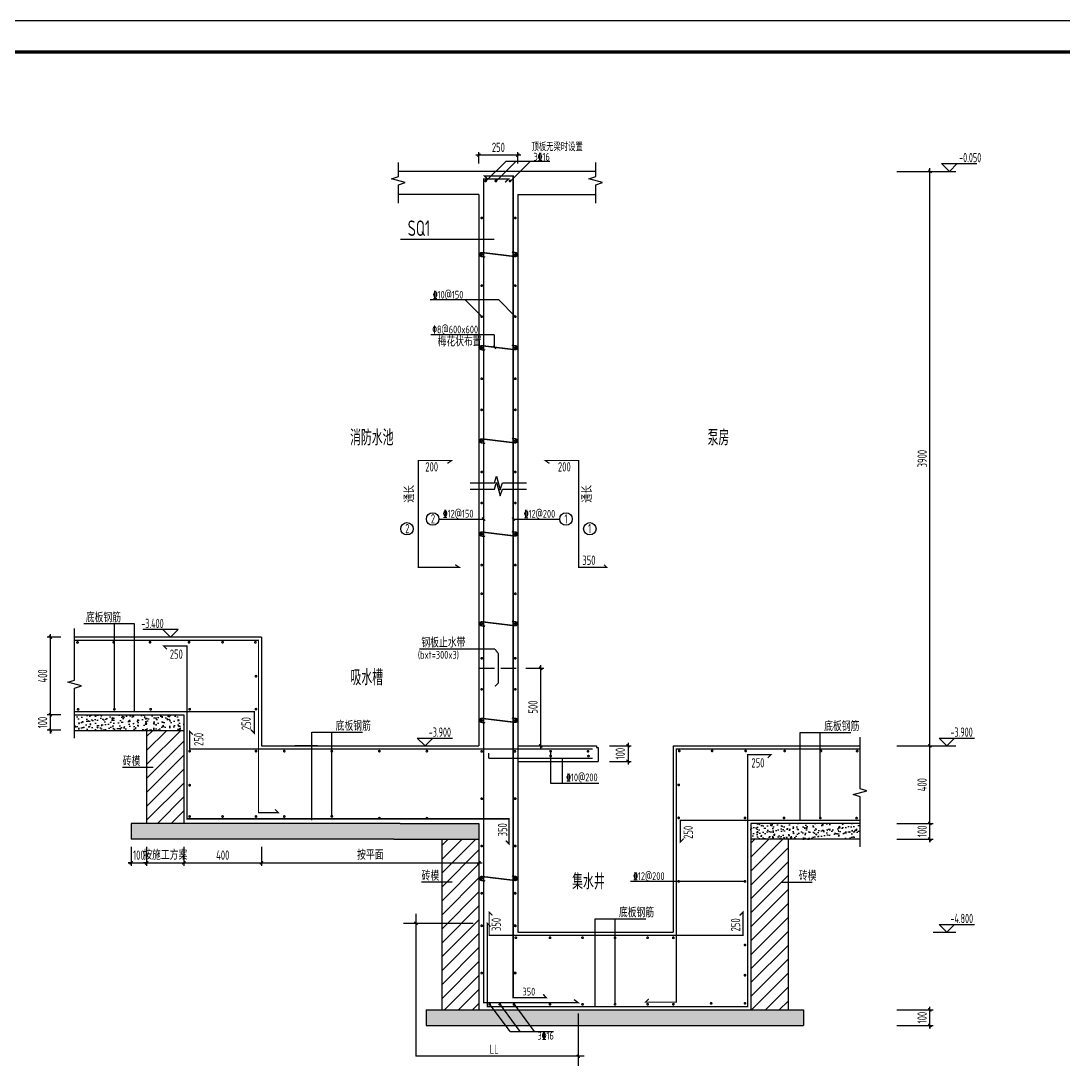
# Model space of a CAD drawing. Extents: x -695511 to 885008, y -751583 to -95266.
# Drawn here: x -522403 to -488816, y -374500 to -340844 of the extents above; entities that cross this region are included whole.
import ezdxf
from ezdxf.enums import TextEntityAlignment as Align

# ---------------------------------------------------------------- set-up
doc = ezdxf.new("R2010")
doc.units = 0
doc.header["$LTSCALE"] = 1000
doc.header["$MEASUREMENT"] = 0
doc.linetypes.add('DASH', pattern=[0.35, 0.25, -0.1])
doc.layers.add('_TSZ_PLOT_MARK', color=1, linetype='Continuous', plot=False)
for name, color, linetype in [('B-大样', 4, 'Continuous'), ('BEAM_CONT', 4, 'Continuous'), ('PUB_TITLE', 4, 'Continuous'), ('REIN', 6, 'Continuous'), ('TEXT', 7, 'Continuous'), ('THIN', 7, 'Continuous')]:
    doc.layers.add(name, color=color, linetype=linetype)
doc.layers.add('DIM', color=3, linetype='Continuous', lineweight=25)
doc.styles.add('TSSD_Dimension', font='tssdeng.shx', dxfattribs={"width": 0.7, "bigfont": 'hztxt.shx'})
doc.styles.add('TSSD_DIMENSION_T3', font='Tssdeng.shx', dxfattribs={"width": 0.7, "bigfont": 'hztxt.shx'})
doc.styles.add('TSSD_Norm', font='Tssdeng.shx', dxfattribs={"bigfont": 'hztxt.shx'})
doc.styles.add('TSSD_Rein', font='Tssdeng.shx', dxfattribs={"width": 0.7, "bigfont": 'hztxt.shx'})
doc.dimstyles.new('TSSD_20_50', dxfattribs={"dimtxt": 150, "dimasz": 50, "dimexe": 50, "dimexo": 125, "dimgap": 50, "dimtad": 1, "dimdec": 0, "dimlfac": 0.4, "dimzin": 0, "dimdsep": 46, "dimtxsty": 'TSSD_Dimension', "dimblk": 'ARCHTICK', "dimblk1": 'ARCHTICK', "dimblk2": 'ARCHTICK', "dimcen": 0, "dimdle": 50, "dimclrt": 7, "dimadec": 0, "dimazin": 0, "dimtfac": 1, "dimtdec": 0, "dimtix": 1, "dimtmove": 2, "dimatfit": 3, "dimfxl": 1, "dimtolj": 1, "dimtzin": 0, "dimarcsym": 0})
doc.dimstyles.new('TSSD_20_50$TCH&&50', dxfattribs={"dimtxt": 150, "dimasz": 50, "dimexe": 50, "dimexo": 125, "dimgap": 50, "dimtad": 1, "dimdec": 0, "dimlfac": 0.4, "dimzin": 0, "dimdsep": 46, "dimtxsty": 'TSSD_DIMENSION_T3', "dimblk": 'ARCHTICK', "dimblk1": 'ARCHTICK', "dimblk2": 'ARCHTICK', "dimcen": 0, "dimdle": 50, "dimclrt": 7, "dimadec": 0, "dimazin": 0, "dimtfac": 1, "dimtdec": 0, "dimtix": 1, "dimtmove": 2, "dimatfit": 3, "dimfxl": 1, "dimtolj": 1, "dimtzin": 0, "dimarcsym": 0})
pattern_1 = [(50, (-631949.93, 153507.22), (182.184669, -15.939086), [19.05, -209.55]), (355, (-631949.93, 153507.22), (-35.242826, 191.056643), [15.24, -167.64]), (100.451, (-631934.75, 153505.89), (146.942502, 175.116688), [16.19, -178.09]), (46.1842, (-631949.93, 153558.02), (271.07904, -42.04233), [28.575, -314.325]), (96.6356, (-631927.34, 153554.5), (237.404234, 247.425556), [24.285, -267.135]), (351.184, (-631949.93, 153558.02), (237.404606, 247.42512), [22.86, -251.46]), (21, (-631924.53, 153545.32), (151.61488, -102.265519), [19.05, -209.55]), (326, (-631924.53, 153545.32), (61.802028, 184.187966), [15.24, -167.64]), (71.4514, (-631911.9, 153536.8), (213.41649, 81.922858), [16.19, -178.09]), (37.5, (-631949.93, 153507.216), (3.0886033, 84.555039), [0, -165.608, 0, -170.18, 0, -168.275]), (7.5, (-631949.93, 153507.22), (66.8196625, 100.180575), [0, -97.028, 0, -161.798, 0, -64.135]), (327.5, (-632006.57, 153507.216), (135.590595, -5.728744), [0, -63.5, 0, -198.12, 0, -262.89]), (317.5, (-632031.97, 153507.22), (148.129181, 25.426491), [0, -82.55, 0, -131.572, 0, -186.69])]
pattern_2 = [(45, (-631949.93, 154507.22), (-112.253202, 112.253202), [])]

# ---------------------------------------------------------------- blocks, each defined once
blk = doc.blocks.new('_ArchTick')
at = {"color": 0, "linetype": 'ByBlock', "const_width": 0.4}
blk.add_lwpolyline([(-0.5, -0.5), (0.5, 0.5)], dxfattribs=at)
blk = doc.blocks.new('*D472')
at = {"layer": 'Defpoints', "color": 0, "transparency": 16777216}
for p in [(506412, -122121), (506412, -122382), (507037, -122382)]:
    blk.add_point(p, dxfattribs=at)
at = {"layer": 'DIM', "color": 0, "lineweight": -2, "transparency": 16777216}
for p, q in [((507087, -122121), (506362, -122121)), ((506412, -122257), (506412, -122071)), ((507037, -122257), (507037, -122071))]:
    blk.add_line(p, q, dxfattribs=at)
at = {"layer": 'DIM', "color": 0, "linetype": 'ByBlock', "lineweight": -2, "transparency": 16777216, "xscale": 50, "yscale": 50, "zscale": 50, "rotation": 180}
blk.add_blockref('_ArchTick', (506412, -122121), dxfattribs=at)
at = {"layer": 'DIM', "color": 0, "linetype": 'ByBlock', "lineweight": -2, "transparency": 16777216, "xscale": 50, "yscale": 50, "zscale": 50}
blk.add_blockref('_ArchTick', (507037, -122121), dxfattribs=at)
at = {"layer": 'DIM', "color": 7, "transparency": 16777216, "insert": (506725, -121996), "char_height": 150, "attachment_point": 5, "style": 'TSSD_Dimension'}
blk.add_mtext('\\A1;250', dxfattribs=at)
blk = doc.blocks.new('*D480')
at = {"layer": 'Defpoints', "color": 0, "transparency": 16777216}
for p in [(513014, -135882), (513671, -135882), (513014, -136132)]:
    blk.add_point(p, dxfattribs=at)
at = {"layer": 'DIM', "color": 0, "lineweight": -2, "transparency": 16777216}
for p, q in [((513139, -135882), (513721, -135882)), ((513671, -136182), (513671, -135832)), ((513671, -135882), (513671, -135832)), ((513139, -136132), (513721, -136132)), ((513671, -136132), (513671, -136182))]:
    blk.add_line(p, q, dxfattribs=at)
at = {"layer": 'DIM', "color": 0, "linetype": 'ByBlock', "lineweight": -2, "transparency": 16777216, "xscale": 50, "yscale": 50, "zscale": 50}
for p, rotation in [((513671, -135882), 270), ((513671, -136132), 90)]:
    blk.add_blockref('_ArchTick', p, dxfattribs=dict(at, rotation=rotation))
at = {"layer": 'DIM', "color": 7, "transparency": 16777216, "insert": (513546, -136007), "char_height": 150, "attachment_point": 5, "rotation": 90, "style": 'TSSD_Dimension'}
blk.add_mtext('\\A1;100', dxfattribs=at)
blk = doc.blocks.new('*D481')
at = {"layer": 'Defpoints', "color": 0, "transparency": 16777216}
for p in [(513014, -132882), (513671, -132882), (513014, -133132)]:
    blk.add_point(p, dxfattribs=at)
at = {"layer": 'DIM', "color": 0, "lineweight": -2, "transparency": 16777216}
for p, q in [((513139, -132882), (513721, -132882)), ((513671, -133182), (513671, -132832)), ((513671, -132882), (513671, -132832)), ((513139, -133132), (513721, -133132)), ((513671, -133132), (513671, -133182))]:
    blk.add_line(p, q, dxfattribs=at)
at = {"layer": 'DIM', "color": 0, "linetype": 'ByBlock', "lineweight": -2, "transparency": 16777216, "xscale": 50, "yscale": 50, "zscale": 50}
for p, rotation in [((513671, -132882), 270), ((513671, -133132), 90)]:
    blk.add_blockref('_ArchTick', p, dxfattribs=dict(at, rotation=rotation))
at = {"layer": 'DIM', "color": 7, "transparency": 16777216, "insert": (513546, -133007), "char_height": 150, "attachment_point": 5, "rotation": 90, "style": 'TSSD_Dimension'}
blk.add_mtext('\\A1;100', dxfattribs=at)
blk = doc.blocks.new('*D482')
at = {"layer": 'Defpoints', "color": 0, "transparency": 16777216}
for p in [(513014, -131632), (513671, -131632), (513014, -132882)]:
    blk.add_point(p, dxfattribs=at)
at = {"layer": 'DIM', "color": 0, "lineweight": -2, "transparency": 16777216}
for p, q in [((513671, -132932), (513671, -131582)), ((513139, -131632), (513721, -131632)), ((513139, -132882), (513721, -132882))]:
    blk.add_line(p, q, dxfattribs=at)
at = {"layer": 'DIM', "color": 0, "linetype": 'ByBlock', "lineweight": -2, "transparency": 16777216, "xscale": 50, "yscale": 50, "zscale": 50}
for p, rotation in [((513671, -131632), 90), ((513671, -132882), 270)]:
    blk.add_blockref('_ArchTick', p, dxfattribs=dict(at, rotation=rotation))
at = {"layer": 'DIM', "color": 7, "transparency": 16777216, "insert": (513546, -132257), "char_height": 150, "attachment_point": 5, "rotation": 90, "style": 'TSSD_Dimension'}
blk.add_mtext('\\A1;400', dxfattribs=at)
blk = doc.blocks.new('*D483')
at = {"layer": 'Defpoints', "color": 0, "transparency": 16777216}
for p in [(513014, -122382), (513671, -122382), (513014, -131632)]:
    blk.add_point(p, dxfattribs=at)
at = {"layer": 'DIM', "color": 0, "lineweight": -2, "transparency": 16777216}
for p, q in [((513671, -131682), (513671, -122332)), ((513139, -122382), (513721, -122382)), ((513139, -131632), (513721, -131632))]:
    blk.add_line(p, q, dxfattribs=at)
at = {"layer": 'DIM', "color": 0, "linetype": 'ByBlock', "lineweight": -2, "transparency": 16777216, "xscale": 50, "yscale": 50, "zscale": 50}
for p, rotation in [((513671, -122382), 90), ((513671, -131632), 270)]:
    blk.add_blockref('_ArchTick', p, dxfattribs=dict(at, rotation=rotation))
at = {"layer": 'DIM', "color": 7, "transparency": 16777216, "insert": (513546, -127007), "char_height": 150, "attachment_point": 5, "rotation": 90, "style": 'TSSD_Dimension'}
blk.add_mtext('\\A1;3900', dxfattribs=at)
blk = doc.blocks.new('*D484')
at = {"layer": 'Defpoints', "color": 0, "transparency": 16777216}
for p in [(499512, -131132), (499808, -131132), (499808, -131382)]:
    blk.add_point(p, dxfattribs=at)
at = {"layer": 'DIM', "color": 0, "lineweight": -2, "transparency": 16777216}
for p, q in [((499512, -131432), (499512, -131082)), ((499512, -131132), (499512, -131082)), ((499683, -131132), (499462, -131132)), ((499683, -131382), (499462, -131382)), ((499512, -131382), (499512, -131432))]:
    blk.add_line(p, q, dxfattribs=at)
at = {"layer": 'DIM', "color": 0, "linetype": 'ByBlock', "lineweight": -2, "transparency": 16777216, "xscale": 50, "yscale": 50, "zscale": 50}
for p, rotation in [((499512, -131132), 270), ((499512, -131382), 90)]:
    blk.add_blockref('_ArchTick', p, dxfattribs=dict(at, rotation=rotation))
at = {"layer": 'DIM', "color": 7, "transparency": 16777216, "insert": (499387, -131257), "char_height": 150, "attachment_point": 5, "rotation": 90, "style": 'TSSD_DIMENSION_T3'}
blk.add_mtext('\\A1;100', dxfattribs=at)
blk = doc.blocks.new('*D485')
at = {"layer": 'Defpoints', "color": 0, "transparency": 16777216}
for p in [(499512, -129882), (499808, -129882), (499808, -131132)]:
    blk.add_point(p, dxfattribs=at)
at = {"layer": 'DIM', "color": 0, "lineweight": -2, "transparency": 16777216}
for p, q in [((499683, -129882), (499462, -129882)), ((499512, -131182), (499512, -129832)), ((499683, -131132), (499462, -131132))]:
    blk.add_line(p, q, dxfattribs=at)
at = {"layer": 'DIM', "color": 0, "linetype": 'ByBlock', "lineweight": -2, "transparency": 16777216, "xscale": 50, "yscale": 50, "zscale": 50}
for p, rotation in [((499512, -129882), 90), ((499512, -131132), 270)]:
    blk.add_blockref('_ArchTick', p, dxfattribs=dict(at, rotation=rotation))
at = {"layer": 'DIM', "color": 7, "transparency": 16777216, "insert": (499387, -130507), "char_height": 150, "attachment_point": 5, "rotation": 90, "style": 'TSSD_DIMENSION_T3'}
blk.add_mtext('\\A1;400', dxfattribs=at)
blk = doc.blocks.new('*D486')
at = {"layer": 'Defpoints', "color": 0, "transparency": 16777216}
for p in [(507043, -130382), (507406, -130382), (507043, -131632)]:
    blk.add_point(p, dxfattribs=at)
at = {"layer": 'DIM', "color": 0, "lineweight": -2, "transparency": 16777216}
for p, q in [((507168, -130382), (507456, -130382)), ((507406, -131682), (507406, -130332)), ((507168, -131632), (507456, -131632))]:
    blk.add_line(p, q, dxfattribs=at)
at = {"layer": 'DIM', "color": 0, "linetype": 'ByBlock', "lineweight": -2, "transparency": 16777216, "xscale": 50, "yscale": 50, "zscale": 50}
for p, rotation in [((507406, -130382), 90), ((507406, -131632), 270)]:
    blk.add_blockref('_ArchTick', p, dxfattribs=dict(at, rotation=rotation))
at = {"layer": 'DIM', "color": 7, "transparency": 16777216, "insert": (507281, -131007), "char_height": 150, "attachment_point": 5, "rotation": 90, "style": 'TSSD_Dimension'}
blk.add_mtext('\\A1;500', dxfattribs=at)
blk = doc.blocks.new('*D487')
at = {"layer": 'Defpoints', "color": 0, "transparency": 16777216}
for p in [(500812, -133132), (501062, -133132), (501062, -133516)]:
    blk.add_point(p, dxfattribs=at)
at = {"layer": 'DIM', "color": 0, "lineweight": -2, "transparency": 16777216}
for p, q in [((500812, -133257), (500812, -133566)), ((501062, -133257), (501062, -133566)), ((500762, -133516), (501112, -133516)), ((500812, -133516), (500762, -133516)), ((501062, -133516), (501112, -133516))]:
    blk.add_line(p, q, dxfattribs=at)
at = {"layer": 'DIM', "color": 0, "linetype": 'ByBlock', "lineweight": -2, "transparency": 16777216, "xscale": 50, "yscale": 50, "zscale": 50}
blk.add_blockref('_ArchTick', (500812, -133516), dxfattribs=at)
at = {"layer": 'DIM', "color": 0, "linetype": 'ByBlock', "lineweight": -2, "transparency": 16777216, "xscale": 50, "yscale": 50, "zscale": 50, "rotation": 180}
blk.add_blockref('_ArchTick', (501062, -133516), dxfattribs=at)
at = {"layer": 'DIM', "color": 7, "transparency": 16777216, "insert": (500937, -133391), "char_height": 150, "attachment_point": 5, "style": 'TSSD_Dimension'}
blk.add_mtext('\\A1;100', dxfattribs=at)
blk = doc.blocks.new('*D488')
at = {"layer": 'Defpoints', "color": 0, "transparency": 16777216}
for p in [(501062, -133132), (501662, -133132), (501662, -133516)]:
    blk.add_point(p, dxfattribs=at)
at = {"layer": 'DIM', "color": 0, "lineweight": -2, "transparency": 16777216}
for p, q in [((501062, -133257), (501062, -133566)), ((501662, -133257), (501662, -133566)), ((501012, -133516), (501712, -133516)), ((501062, -133516), (501012, -133516)), ((501662, -133516), (501712, -133516))]:
    blk.add_line(p, q, dxfattribs=at)
at = {"layer": 'DIM', "color": 0, "linetype": 'ByBlock', "lineweight": -2, "transparency": 16777216, "xscale": 50, "yscale": 50, "zscale": 50}
blk.add_blockref('_ArchTick', (501062, -133516), dxfattribs=at)
at = {"layer": 'DIM', "color": 0, "linetype": 'ByBlock', "lineweight": -2, "transparency": 16777216, "xscale": 50, "yscale": 50, "zscale": 50, "rotation": 180}
blk.add_blockref('_ArchTick', (501662, -133516), dxfattribs=at)
at = {"layer": 'DIM', "color": 7, "transparency": 16777216, "insert": (501362, -133391), "char_height": 150, "attachment_point": 5, "style": 'TSSD_Dimension'}
blk.add_mtext('\\A1;按施工方案', dxfattribs=at)
blk = doc.blocks.new('*D489')
at = {"layer": 'Defpoints', "color": 0, "transparency": 16777216}
for p in [(501662, -133132), (502912, -133132), (502912, -133516)]:
    blk.add_point(p, dxfattribs=at)
at = {"layer": 'DIM', "color": 0, "lineweight": -2, "transparency": 16777216}
for p, q in [((501662, -133257), (501662, -133566)), ((502912, -133257), (502912, -133566)), ((501612, -133516), (502962, -133516))]:
    blk.add_line(p, q, dxfattribs=at)
at = {"layer": 'DIM', "color": 0, "linetype": 'ByBlock', "lineweight": -2, "transparency": 16777216, "xscale": 50, "yscale": 50, "zscale": 50, "rotation": 180}
blk.add_blockref('_ArchTick', (501662, -133516), dxfattribs=at)
at = {"layer": 'DIM', "color": 0, "linetype": 'ByBlock', "lineweight": -2, "transparency": 16777216, "xscale": 50, "yscale": 50, "zscale": 50}
blk.add_blockref('_ArchTick', (502912, -133516), dxfattribs=at)
at = {"layer": 'DIM', "color": 7, "transparency": 16777216, "insert": (502287, -133391), "char_height": 150, "attachment_point": 5, "style": 'TSSD_Dimension'}
blk.add_mtext('\\A1;400', dxfattribs=at)
blk = doc.blocks.new('*D490')
at = {"layer": 'Defpoints', "color": 0, "transparency": 16777216}
for p in [(502912, -133132), (506412, -133132), (506412, -133516)]:
    blk.add_point(p, dxfattribs=at)
at = {"layer": 'DIM', "color": 0, "lineweight": -2, "transparency": 16777216}
for p, q in [((502912, -133257), (502912, -133566)), ((506412, -133257), (506412, -133566)), ((502862, -133516), (506462, -133516))]:
    blk.add_line(p, q, dxfattribs=at)
at = {"layer": 'DIM', "color": 0, "linetype": 'ByBlock', "lineweight": -2, "transparency": 16777216, "xscale": 50, "yscale": 50, "zscale": 50, "rotation": 180}
blk.add_blockref('_ArchTick', (502912, -133516), dxfattribs=at)
at = {"layer": 'DIM', "color": 0, "linetype": 'ByBlock', "lineweight": -2, "transparency": 16777216, "xscale": 50, "yscale": 50, "zscale": 50}
blk.add_blockref('_ArchTick', (506412, -133516), dxfattribs=at)
at = {"layer": 'DIM', "color": 7, "transparency": 16777216, "insert": (504662, -133391), "char_height": 150, "attachment_point": 5, "style": 'TSSD_Dimension'}
blk.add_mtext('\\A1;按平面', dxfattribs=at)
blk = doc.blocks.new('*D491')
at = {"layer": 'Defpoints', "color": 0, "transparency": 16777216}
for p in [(508390, -131632), (508390, -131882), (508811, -131882)]:
    blk.add_point(p, dxfattribs=at)
at = {"layer": 'DIM', "color": 0, "lineweight": -2, "transparency": 16777216}
for p, q in [((508811, -131582), (508811, -131932)), ((508514, -131632), (508861, -131632)), ((508514, -131882), (508861, -131882))]:
    blk.add_line(p, q, dxfattribs=at)
at = {"layer": 'DIM', "color": 0, "linetype": 'ByBlock', "lineweight": -2, "transparency": 16777216, "xscale": 50, "yscale": 50, "zscale": 50}
for p, rotation in [((508811, -131632), 90), ((508811, -131882), 270)]:
    blk.add_blockref('_ArchTick', p, dxfattribs=dict(at, rotation=rotation))
at = {"layer": 'DIM', "color": 7, "transparency": 16777216, "insert": (508686, -131757), "char_height": 150, "attachment_point": 5, "rotation": 90, "style": 'TSSD_Dimension'}
blk.add_mtext('\\A1;100', dxfattribs=at)
blk = doc.blocks.new('GHGH')
at = {"layer": 'B-大样', "linetype": 'Continuous'}
h = blk.add_hatch(dxfattribs=at)
h.set_pattern_fill('AR-CONC', color=5, scale=100, style=0)
h.set_pattern_definition([(50, (-627149.61, 155257.22), (182.184669, -15.939086), [19.05, -209.55]), (355, (-627149.61, 155257.22), (-35.242826, 191.056643), [15.24, -167.64]), (100.451, (-627134.43, 155255.89), (146.942502, 175.116688), [16.19, -178.09]), (46.1842, (-627149.61, 155308.02), (271.07904, -42.04233), [28.575, -314.325]), (96.6356, (-627127.02, 155304.5), (237.404234, 247.425556), [24.285, -267.135]), (351.184, (-627149.61, 155308.02), (237.404606, 247.42512), [22.86, -251.46]), (21, (-627124.21, 155295.32), (151.61488, -102.265519), [19.05, -209.55]), (326, (-627124.21, 155295.32), (61.802028, 184.187966), [15.24, -167.64]), (71.4514, (-627111.58, 155286.8), (213.41649, 81.922858), [16.19, -178.09]), (37.5, (-627149.614, 155257.216), (3.0886033, 84.555039), [0, -165.608, 0, -170.18, 0, -168.275]), (7.5, (-627149.61, 155257.22), (66.8196625, 100.180575), [0, -97.028, 0, -161.798, 0, -64.135]), (327.5, (-627206.256, 155257.216), (135.590595, -5.728744), [0, -63.5, 0, -198.12, 0, -262.89]), (317.5, (-627231.66, 155257.22), (148.129181, 25.426491), [0, -82.55, 0, -131.572, 0, -186.69])])
h.paths.add_polyline_path([(501662.2, -131132.1), (499901.8, -131132.1), (499901.8, -131382.1), (501662.2, -131382.1)])
h = blk.add_hatch(dxfattribs=at)
h.set_pattern_fill('ANSI31', color=5, scale=100, style=0)
h.set_pattern_definition([(45, (-627149.61, 155257.22), (-112.253202, 112.253202), [])])
h.paths.add_polyline_path([(501662.2, -132882.1), (501062.2, -132882.1), (501062.2, -131382.1), (501662.2, -131382.1)])
h = blk.add_hatch(dxfattribs=at)
h.set_pattern_fill('AR-CONC', color=5, scale=100, style=0)
h.set_pattern_definition(pattern_1)
h.paths.add_polyline_path([(504290.8, -133132.1), (500812.2, -133132.1), (500812.2, -132882.1), (504394.4, -132882.1), (505144.4, -132882.1), (506412.2, -132882.1), (506412.2, -133132.1), (505040.8, -133132.1)])
h = blk.add_hatch(dxfattribs=at)
h.set_pattern_fill('AR-CONC', color=5, scale=100, style=0)
h.set_pattern_definition(pattern_1)
h.paths.add_polyline_path([(510787.2, -132882.1), (512547.5, -132882.1), (512547.5, -133132.1), (510787.2, -133132.1)])
h = blk.add_hatch(dxfattribs=at)
h.set_pattern_fill('ANSI31', color=5, scale=100, style=0)
h.set_pattern_definition(pattern_2)
h.paths.add_polyline_path([(505812.2, -133132.1), (506412.2, -133132.1), (506412.2, -135882.1), (505812.2, -135882.1)])
h = blk.add_hatch(dxfattribs=at)
h.set_pattern_fill('ANSI31', color=5, scale=100, style=0)
h.set_pattern_definition(pattern_2)
h.paths.add_polyline_path([(510787.2, -135882.1), (511387.2, -135882.1), (511387.2, -133132.1), (510787.2, -133132.1)])
h = blk.add_hatch(dxfattribs=at)
h.set_pattern_fill('AR-CONC', color=5, scale=100, style=0)
h.set_pattern_definition([(50, (-631949.93, 154507.22), (182.184669, -15.939086), [19.05, -209.55]), (355, (-631949.93, 154507.22), (-35.242826, 191.056643), [15.24, -167.64]), (100.451, (-631934.75, 154505.89), (146.942502, 175.116688), [16.19, -178.09]), (46.1842, (-631949.93, 154558.02), (271.07904, -42.04233), [28.575, -314.325]), (96.6356, (-631927.34, 154554.5), (237.404234, 247.425556), [24.285, -267.135]), (351.184, (-631949.93, 154558.02), (237.404606, 247.42512), [22.86, -251.46]), (21, (-631924.53, 154545.32), (151.61488, -102.265519), [19.05, -209.55]), (326, (-631924.53, 154545.32), (61.802028, 184.187966), [15.24, -167.64]), (71.4514, (-631911.9, 154536.8), (213.41649, 81.922858), [16.19, -178.09]), (37.5, (-631949.93, 154507.216), (3.0886033, 84.555039), [0, -165.608, 0, -170.18, 0, -168.275]), (7.5, (-631949.93, 154507.22), (66.8196625, 100.180575), [0, -97.028, 0, -161.798, 0, -64.135]), (327.5, (-632006.57, 154507.216), (135.590595, -5.728744), [0, -63.5, 0, -198.12, 0, -262.89]), (317.5, (-632031.97, 154507.22), (148.129181, 25.426491), [0, -82.55, 0, -131.572, 0, -186.69])])
h.paths.add_polyline_path([(511637.2, -135882.1), (511637.2, -136132.1), (505562.2, -136132.1), (505562.2, -135882.1)])
blk.add_line((506655.1, -123478.6), (505147.6, -123478.6))
for points in [[(507565.5, -131720), (507565.5, -132233.5), (508339, -132233.5)], [(507751.5, -131833.6), (507751.5, -132233.5)]]:
    blk.add_lwpolyline(points)
at = {"layer": 'B-大样'}
for p, q in [((508292.4, -122382.1), (505114.5, -122382.1)), ((506412.2, -122757.1), (505114.5, -122757.1)), ((507037.2, -122757.1), (507037.2, -134632.1)), ((507037.2, -122757.1), (508292.4, -122757.1)), ((502912.2, -129882.1), (499901.8, -129882.1)), ((502912.2, -129882.1), (502912.2, -131632.1)), ((499901.8, -131132.1), (501662.2, -131132.1)), ((501662.2, -131132.1), (501662.2, -132882.1)), ((499901.8, -131382.1), (501662.2, -131382.1)), ((501062.2, -131382.1), (501062.2, -132882.1)), ((502912.2, -131632.1), (506412.2, -131632.1)), ((507037.2, -131632.1), (508305.2, -131632.1)), ((508305.2, -131632.1), (508305.2, -131657.1)), ((508305.2, -131657.1), (508330.2, -131657.1)), ((509537.2, -131632.1), (509537.2, -134632.1)), ((509537.2, -131632.1), (512547.5, -131632.1)), ((507037.2, -131882.1), (508330.2, -131882.1)), ((504394.4, -132882.1), (500812.2, -132882.1)), ((500812.2, -132882.1), (500812.2, -133132.1)), ((505144.4, -132882.1), (504394.4, -132882.1)), ((505144.4, -132882.1), (506412.2, -132882.1)), ((506412.2, -132882.1), (506412.2, -135882.1)), ((510787.2, -132882.1), (510787.2, -135882.1)), ((512547.5, -132882.1), (510787.2, -132882.1)), ((504290.8, -133132.1), (500812.2, -133132.1)), ((505040.8, -133132.1), (504290.8, -133132.1)), ((505040.8, -133132.1), (506412.2, -133132.1)), ((505812.2, -133132.1), (505812.2, -135882.1)), ((512547.5, -133132.1), (510787.2, -133132.1)), ((511387.2, -133132.1), (511387.2, -135882.1)), ((507037.2, -134632.1), (509537.2, -134632.1)), ((505562.2, -135882.1), (505562.2, -136132.1)), ((505562.2, -135882.1), (511637.2, -135882.1)), ((511637.2, -135882.1), (511637.2, -136132.1)), ((505562.2, -136132.1), (511637.2, -136132.1))]:
    blk.add_line(p, q, dxfattribs=at)
at = {"layer": 'B-大样', "linetype": 'DASH'}
blk.add_line((506412.2, -130382.1), (507037.2, -130382.1), dxfattribs=at)
at = {"layer": 'B-大样'}
for points in [[(506412.2, -122757.1), (506412.2, -131632.1), (506412.2, -131632.1)], [(508330.2, -131657.1), (508330.2, -131882.1)]]:
    blk.add_lwpolyline(points, dxfattribs=at)
at = {"layer": 'DIM'}
for p, q in [((513721.4, -122382.1), (514088.2, -122382.1)), ((503811.9, -131632.1), (503445, -131632.1)), ((505322.9, -131632.1), (505689.8, -131632.1)), ((513721.4, -131632.1), (514088.2, -131632.1)), ((505398, -134333.9), (505398, -136630.5)), ((506320.8, -134490.2), (505194.3, -134490.2)), ((513721.4, -134632.1), (514088.2, -134632.1)), ((508009.5, -135939.4), (508009.5, -136784.5)), ((508107.2, -136630.5), (505398, -136630.5))]:
    blk.add_line(p, q, dxfattribs=at)
for points in [[(514110.1, -122257.1), (513985.1, -122382.1), (513860.1, -122257.1), (514428.8, -122257.1)], [(501321.3, -129757.1), (501446.3, -129882.1), (501571.3, -129757.1), (501002.7, -129757.1)], [(505669.5, -131507.1), (505544.5, -131632.1), (505419.5, -131507.1), (505988.2, -131507.1)], [(514067.9, -131507.1), (513942.9, -131632.1), (513817.9, -131507.1), (514386.6, -131507.1)], [(514067.9, -134507.1), (513942.9, -134632.1), (513817.9, -134507.1), (514386.6, -134507.1)]]:
    blk.add_lwpolyline(points, dxfattribs=at)
at = {"layer": 'REIN'}
for points, const_width in [([(506555.4, -122510.2), (506502.4, -122457.1), (506962.2, -122457.1), (506962.2, -135686.6), (507494.1, -135686.6), (507446.1, -135633.6)], 22.5), ([(506833, -122557.3), (506886, -122504.3), (506487.2, -122504.3), (506487.2, -135768.5), (508009.5, -135768.5), (507941.2, -135715.4)], 22.5), ([(503130.5, -132656), (503183.5, -132709), (502862.2, -132709), (502862.2, -129932.1), (499901.8, -129932.1)], 20), ([(499901.8, -131082.1), (502795.1, -131082.1), (502795.1, -131427.6), (502742.1, -131374.5)], 20), ([(501806.5, -131451), (501753.5, -131398), (501753.5, -131682.1), (508244.5, -131682.1)], 20), ([(506568.5, -131833.6), (506568.5, -131747)], 20), ([(509145.5, -135705.2), (509092.5, -135758.3), (509587.2, -135758.3), (509587.2, -131682.1), (512547.5, -131682.1)], 20), ([(511060.7, -131827.3), (511113.7, -131774.2), (510737.2, -131774.2), (510737.2, -135832.1), (506546.6, -135832.1), (506546.6, -134490.2), (506599.6, -134543.3)], 20), ([(506568.5, -131833.6), (508244.5, -131833.6)], 20), ([(512547.5, -132832.1), (509654.2, -132832.1), (509654.2, -133177.6), (509707.2, -133124.5)], 20), ([(506628.6, -134363.6), (506575.5, -134310.6), (506575.5, -134682.1), (510661.5, -134682.1), (510661.5, -134310.6), (510608.5, -134363.6)], 20)]:
    blk.add_lwpolyline(points, dxfattribs=dict(at, const_width=const_width))
at = {"layer": 'REIN', "const_width": 25}
for points in [[(506519.4, -122527.5, 1), (506519.4, -122547.5, 1)], [(506683.4, -122527.5, 1), (506683.4, -122547.5, 1)], [(506911.8, -122526.1, 1), (506911.8, -122546.1, 1)], [(506455.9, -123122.7, -1), (506455.9, -123142.7, -1)], [(506997, -123122.7, 1), (506997, -123142.7, 1)], [(506455.9, -123711.8, -1), (506455.9, -123731.8, -1)], [(506997, -123711.8, 1), (506997, -123731.8, 1)], [(506455.9, -124211.8, -1), (506455.9, -124231.8, -1)], [(506996.9, -124211.8, 1), (506996.9, -124231.8, 1)], [(506455.9, -124711.8, -1), (506455.9, -124731.8, -1)], [(506996.9, -124711.8, 1), (506996.9, -124731.8, 1)], [(506455.9, -125211.8, -1), (506455.9, -125231.8, -1)], [(506996.9, -125211.8, 1), (506996.9, -125231.8, 1)], [(506455.9, -125711.8, -1), (506455.9, -125731.8, -1)], [(506996.9, -125711.8, 1), (506996.9, -125731.8, 1)], [(506455.9, -126211.8, -1), (506455.9, -126231.8, -1)], [(506996.9, -126211.8, 1), (506996.9, -126231.8, 1)], [(506455.9, -126711.8, -1), (506455.9, -126731.8, -1)], [(506996.9, -126711.8, 1), (506996.9, -126731.8, 1)], [(506455.9, -127211.8, -1), (506455.9, -127231.8, -1)], [(506996.9, -127211.8, 1), (506996.9, -127231.8, 1)], [(506455.9, -127711.8, -1), (506455.9, -127731.8, -1)], [(506996.9, -127711.8, 1), (506996.9, -127731.8, 1)], [(506455.9, -128211.8, -1), (506455.9, -128231.8, -1)], [(506996.9, -128211.8, 1), (506996.9, -128231.8, 1)], [(506455.9, -128711.8, -1), (506455.9, -128731.8, -1)], [(506996.9, -128711.8, 1), (506996.9, -128731.8, 1)], [(506455.9, -129173.5, -1), (506455.9, -129193.5, -1)], [(506996.9, -129173.5, 1), (506996.9, -129193.5, 1)], [(506455.9, -129656.4, -1), (506455.9, -129676.4, -1)], [(506996.9, -129656.4, 1), (506996.9, -129676.4, 1)], [(499948.9, -129957, -1), (499948.9, -129977, -1)], [(500532.7, -129955.6, -1), (500532.7, -129975.6, -1)], [(501116.4, -129954.2, -1), (501116.4, -129974.2, -1)], [(501744.6, -129954.2, -1), (501744.6, -129974.2, -1)], [(502284, -129952.8, -1), (502284, -129972.8, -1)], [(502813.3, -129954.2, -1), (502813.3, -129974.2, -1)], [(506455.9, -130211.8, -1), (506455.9, -130231.8, -1)], [(506996.9, -130211.8, 1), (506996.9, -130231.8, 1)], [(502822.5, -130500.6, -1), (502822.5, -130520.6, -1)], [(506455.9, -130711.8, -1), (506455.9, -130731.8, -1)], [(506996.9, -130711.8, 1), (506996.9, -130731.8, 1)], [(499958.9, -131035, -1), (499958.9, -131055, -1)], [(500542.7, -131033.6, -1), (500542.7, -131053.6, -1)], [(501126.4, -131032.2, -1), (501126.4, -131052.2, -1)], [(501754.6, -131032.2, -1), (501754.6, -131052.2, -1)], [(502822.5, -131031.6, -1), (502822.5, -131051.6, -1)], [(506455.9, -131211.8, -1), (506455.9, -131231.8, -1)], [(506996.9, -131211.8, 1), (506996.9, -131231.8, 1)], [(501754.6, -131707.3, 1), (501754.6, -131727.3, 1)], [(502822.5, -131707.3, 1), (502822.5, -131727.3, 1)], [(503277.4, -131707.3, 1), (503277.4, -131727.3, 1)], [(504042.6, -131707.3, 1), (504042.6, -131727.3, 1)], [(504807.8, -131707.3, 1), (504807.8, -131727.3, 1)], [(505573, -131707.3, 1), (505573, -131727.3, 1)], [(506455.9, -131711.8, -1), (506455.9, -131731.8, -1)], [(506989.5, -131709.8, 1), (506989.5, -131729.8, 1)], [(507565.5, -131709.8, 1), (507565.5, -131729.8, 1)], [(508167.5, -131709.8, 1), (508167.5, -131729.8, 1)], [(509636, -131704.2, 1), (509636, -131724.2, 1)], [(510165.3, -131702.8, 1), (510165.3, -131722.8, 1)], [(510704.7, -131704.2, 1), (510704.7, -131724.2, 1)], [(511332.9, -131704.2, 1), (511332.9, -131724.2, 1)], [(511916.7, -131705.6, 1), (511916.7, -131725.6, 1)], [(512500.4, -131707, 1), (512500.4, -131727, 1)], [(507565.5, -131784.8, 1), (507565.5, -131804.8, 1)], [(508174.9, -131786.8, 1), (508174.9, -131806.8, 1)], [(501754.6, -132255.5, -1), (501754.6, -132275.5, -1)], [(509626.8, -132250.6, 1), (509626.8, -132270.6, 1)], [(506455.9, -132473.2, -1), (506455.9, -132493.2, -1)], [(506989.5, -132471.2, 1), (506989.5, -132491.2, 1)], [(506996.9, -132473.2, 1), (506996.9, -132493.2, 1)], [(501754.6, -132759.6, 1), (501754.6, -132779.6, 1)], [(502284, -132759.6, 1), (502284, -132779.6, 1)], [(502822.5, -132759.6, -1), (502822.5, -132779.6, -1)], [(503277.4, -132759.6, 1), (503277.4, -132779.6, 1)], [(504042.6, -132757, 1), (504042.6, -132777, 1)], [(509626.8, -132781.6, 1), (509626.8, -132801.6, 1)], [(510694.7, -132782.2, 1), (510694.7, -132802.2, 1)], [(511322.9, -132782.2, 1), (511322.9, -132802.2, 1)], [(511906.6, -132783.6, 1), (511906.6, -132803.6, 1)], [(504807.8, -132807, -1), (504807.8, -132787, -1)], [(505573, -132807, -1), (505573, -132787, -1)], [(512490.4, -132785, 1), (512490.4, -132805, 1)], [(506455.9, -133234.6, -1), (506455.9, -133254.6, -1)], [(506989.5, -133232.7, 1), (506989.5, -133252.7, 1)], [(506996.9, -133234.6, 1), (506996.9, -133254.6, 1)], [(506455.9, -133757.5, -1), (506455.9, -133777.5, -1)], [(506989.5, -133755.6, 1), (506989.5, -133775.6, 1)], [(506996.9, -133757.5, 1), (506996.9, -133777.5, 1)], [(509626.8, -133804.5, 1), (509626.8, -133824.5, 1)], [(510694.7, -133805, 1), (510694.7, -133825, 1)], [(506455.9, -133996.1, -1), (506455.9, -134016.1, -1)], [(506989.5, -133994.1, 1), (506989.5, -134014.1, 1)], [(506996.9, -133996.1, 1), (506996.9, -134016.1, 1)], [(506455.9, -134518.9, -1), (506455.9, -134538.9, -1)], [(506989.5, -134517, 1), (506989.5, -134537, 1)], [(506996.9, -134518.9, 1), (506996.9, -134538.9, 1)], [(507005.3, -134711.8, 1), (507005.3, -134731.8, 1)], [(507555.3, -134711.8, 1), (507555.3, -134731.8, 1)], [(508078.9, -134711.8, 1), (508078.9, -134731.8, 1)], [(508602.6, -134711.8, 1), (508602.6, -134731.8, 1)], [(509126.2, -134711.8, 1), (509126.2, -134731.8, 1)], [(509540.9, -134711.8, 1), (509540.9, -134731.8, 1)], [(510694.7, -134827.9, 1), (510694.7, -134847.9, 1)], [(506455.9, -135280.4, -1), (506455.9, -135300.4, -1)], [(506989.5, -135278.4, 1), (506989.5, -135298.4, 1)], [(506996.9, -135280.4, 1), (506996.9, -135300.4, 1)], [(510694.7, -135314.6, 1), (510694.7, -135334.6, 1)], [(506583.4, -135804, -1), (506583.4, -135784, -1)], [(506747.4, -135804, -1), (506747.4, -135784, -1)], [(506975.9, -135805.5, -1), (506975.9, -135785.5, -1)], [(507555.3, -135802.5, -1), (507555.3, -135782.5, -1)], [(508078.9, -135802.5, -1), (508078.9, -135782.5, -1)], [(508602.6, -135802.5, -1), (508602.6, -135782.5, -1)], [(509126.2, -135802.5, -1), (509126.2, -135782.5, -1)], [(509540.9, -135802.5, -1), (509540.9, -135782.5, -1)], [(510150.2, -135767.3, 1), (510150.2, -135787.3, 1)], [(510694.7, -135767.3, 1), (510694.7, -135787.3, 1)]]:
    blk.add_lwpolyline(points, format="xyb", close=True, dxfattribs=at)
at = {"layer": 'REIN', "const_width": 22.5}
for points in [[(506941.3, -123682.3), (507000.9, -123689.5, -0.9999518), (506993, -123754), (506459.8, -123689.5, 1.0000482), (506452, -123754), (506511.5, -123761.2)], [(506941.3, -125182.3), (507000.9, -125189.5, -0.9999518), (506993, -125254), (506459.8, -125189.5, 1.0000482), (506452, -125254), (506511.5, -125261.2)], [(506941.3, -126682.3), (507000.8, -126689.5, -0.9999518), (506993, -126754), (506459.8, -126689.5, 1.0000482), (506452, -126754), (506511.5, -126761.2)], [(506941.3, -128182.3), (507000.8, -128189.5, -0.9999518), (506993, -128254), (506459.8, -128189.5, 1.0000482), (506452, -128254), (506511.5, -128261.2)], [(506941.3, -129627), (507000.8, -129634.2, -0.9999518), (506993, -129698.7), (506459.8, -129634.2, 1.0000482), (506452, -129698.7), (506511.5, -129705.9)], [(506941.3, -131182.3), (507000.8, -131189.5, -0.9999518), (506993, -131254), (506459.8, -131189.5, 1.0000482), (506452, -131254), (506511.5, -131261.2)], [(506941.3, -133728), (507000.8, -133735.2, -0.9999518), (506993, -133799.8), (506459.8, -133735.2, 1.0000482), (506452, -133799.8), (506511.5, -133807)]]:
    blk.add_lwpolyline(points, format="xyb", dxfattribs=at)
at = {"layer": 'REIN', "linetype": 'Continuous', "const_width": 20}
for points in [[(505904.4, -127084.2), (505969.9, -127037.7), (505434.3, -127037.7), (505434.3, -128757.7), (506093.2, -128757.7), (506029.5, -128715.3)], [(507544.9, -127084.2), (507479.4, -127037.7), (508015.1, -127037.7), (508015.1, -128757.7), (508468.8, -128757.7), (508426.4, -128715.3)]]:
    blk.add_lwpolyline(points, dxfattribs=at)
at = {"layer": 'REIN'}
blk.add_lwpolyline([(501388.7, -130077.3, 20, 20, 0), (501335.6, -130024.2, 20, 20, 0), (501712.2, -130024.2, 20, 20, 0), (501712.2, -132807.1, 22.5, 22.5, 0), (506897.1, -132807.1, 22.5, 22.5, 0), (506897.1, -133213.3, 22.5, 22.5, 0), (506844.1, -133160.3, 22.5, 22.5, 0)], format="xyseb", dxfattribs=at)
at = {"layer": 'REIN', "color": 4, "const_width": 20}
blk.add_lwpolyline([(506668.1, -130073.6), (506724.7, -130147.3), (506724.7, -130617), (506668.1, -130673.6)], dxfattribs=at)
at = {"layer": 'THIN'}
for p, q in [((506848.5, -122218), (506519.4, -122547.5)), ((507011, -122219.5), (506683.4, -122547.5)), ((506848.5, -122218), (507550.2, -122218)), ((507239.5, -122218), (506911.8, -122546.1)), ((506732.7, -124452), (505624.5, -124452)), ((506191.6, -124452), (506455.9, -124721.8)), ((506732.7, -124452), (506996.9, -124721.8)), ((506658.5, -125016.9), (505634.5, -125016.9)), ((506658.5, -125016.9), (506658.5, -125217.6)), ((505765.7, -127979.8), (506488.4, -127979.8)), ((506962.2, -127979.8), (507713, -127979.8)), ((500864.8, -129669.5), (500049.2, -129669.5)), ((500542.7, -131033.6), (500542.7, -129669.5)), ((500864.8, -131083.5), (500864.8, -129669.5)), ((506668.1, -130073.6), (505453.8, -130073.6)), ((503720.4, -132828), (503720.4, -131413.9)), ((503720.4, -131413.9), (504536.1, -131413.9)), ((504042.6, -132778.1), (504042.6, -131413.9)), ((511584.5, -132833.5), (511584.5, -131419.5)), ((511584.5, -131419.5), (512400.1, -131419.5)), ((511906.6, -132783.6), (511906.6, -131419.5)), ((501165.8, -131981.8), (500673.1, -131981.8)), ((505978, -133827.8), (505485.2, -133827.8)), ((510694.7, -133815), (508852.7, -133815)), ((511283.5, -133827.8), (511776.2, -133827.8)), ((508280.4, -135832.5), (508280.4, -134418.4)), ((508280.4, -134418.4), (509096, -134418.4)), ((508602.6, -135782.5), (508602.6, -134418.4)), ((506912.5, -136232.8), (506583.4, -135784)), ((507075.1, -136231.4), (506747.4, -135784)), ((507303.6, -136232.8), (506975.9, -135785.5)), ((506912.5, -136232.8), (507614.2, -136232.8))]:
    blk.add_line(p, q, dxfattribs=at)
for points in [[(505114.5, -122897.1), (505114.5, -122597.1), (505224.5, -122562.1), (505004.5, -122502.1), (505114.5, -122467.1), (505114.5, -122242.1)], [(508292.4, -122897.1), (508292.4, -122597.1), (508402.4, -122562.1), (508182.4, -122502.1), (508292.4, -122467.1), (508292.4, -122242.1)], [(506272.2, -127397.7), (506659.7, -127397.7), (506694.7, -127287.7), (506754.7, -127507.7), (506789.7, -127397.7), (507177.2, -127397.7)], [(506272.2, -127497.7), (506659.7, -127497.7), (506694.7, -127387.7), (506754.7, -127607.7), (506789.7, -127497.7), (507177.2, -127497.7)], [(499901.8, -131509.7), (499901.8, -130702.1), (500011.8, -130667.1), (499791.8, -130607.1), (499901.8, -130572.1), (499901.8, -129742.1)], [(512547.5, -133259.7), (512547.5, -132452.1), (512437.5, -132417.1), (512657.5, -132357.1), (512547.5, -132322.1), (512547.5, -131492.1)]]:
    blk.add_lwpolyline(points, dxfattribs=at)
for centre in [(505665.7, -127979.8), (507813, -127979.8), (505252.9, -128136.6), (508196.4, -128136.6)]:
    blk.add_circle(centre, 100, dxfattribs=at)
at = {"layer": 'DIM', "xscale": -50, "yscale": 50, "zscale": 50, "rotation": 180}
for p in [(505398, -134490.2), (508009.5, -136630.5)]:
    blk.add_blockref('_ArchTick', p, dxfattribs=at)
at = {"layer": 'THIN', "xscale": -50, "yscale": 50, "zscale": 50}
for p in [(506659.8, -125217.6), (506488.4, -127979.8), (506967.3, -127979.8)]:
    blk.add_blockref('_ArchTick', p, dxfattribs=at)
at = {"layer": 'DIM', "color": 6, "style": 'TSSD_Rein', "width": 0.65}
for s, p in [('-0.050', (514141.1, -122236.1)), ('-3.400', (500975.4, -129736.1)), ('-3.900', (505602.9, -131486.1)), ('-3.900', (514001.4, -131486.1)), ('-4.800', (514001.4, -134486.1))]:
    blk.add_text(s, height=150, dxfattribs=at).set_placement(p)
at = {"layer": 'DIM', "color": 7, "insert": (506656.8, -136515.3), "char_height": 150, "attachment_point": 5, "style": 'TSSD_Dimension'}
blk.add_mtext('\\A1;LL', dxfattribs=at)
at = {"layer": 'TEXT', "style": 'TSSD_Norm', "width": 0.7}
for s, p in [('顶板无梁时设置', (507257.2, -122055.4)), ('3%%13216', (507290, -122209.5)), ('\x8410@150', (505669.7, -124430.9)), ('%%1308@600x600', (505660.8, -124990.3)), ('%%13212@150', (505832.3, -127956.4)), ('%%13212@200', (507134.4, -127958.7)), ('350', (507112.1, -135651.7)), ('3%%13216', (507354, -136361.5))]:
    blk.add_text(s, height=125, dxfattribs=at).set_placement(p)
at = {"layer": 'TEXT', "color": 4, "style": 'TSSD_Norm', "width": 0.7}
for s, p in [('SQ1', (505625.6, -123422.2)), (' 消防水池 ', (505142.9, -126794.6)), ('泵房', (510441.7, -126794.6)), ('吸水槽', (504868.8, -130655.5)), ('集水井', (508436.8, -133942))]:
    blk.add_text(s, height=250, dxfattribs=at).set_placement(p, align=Align.RIGHT)
at = {"layer": 'TEXT', "color": 7, "style": 'TSSD_Rein', "width": 0.7}
for s, height, p in [('梅花状布置', 150, (505744.8, -125200.6)), ('200', 150, (505548, -127214.9)), ('200', 150, (507683.2, -127214.9)), ('2', 150, (505224.8, -128208.4)), ('2', 150, (505637.6, -128051.7)), ('1', 150, (507788.9, -128051.7)), ('1', 150, (508168, -128208.4)), ('350', 150, (508075.6, -128718.4)), (' 底板钢筋', 150, (500018.6, -129643.4)), ('钢板止水带', 150, (505484.9, -130047.5)), ('250', 150, (501434.3, -130230.5)), ('(bxt=300x3)', 125, (505428.1, -130229.3)), (' 底板钢筋', 150, (504040.9, -131387.9)), (' 底板钢筋', 150, (511904.9, -131393.4)), ('砖模', 150, (500677.5, -131955.8)), ('250', 150, (510797, -131980.5)), ('砖模', 150, (505489.7, -133801.8)), ('砖模', 150, (511561.8, -133801.8)), (' 底板钢筋', 150, (508600.8, -134392.4))]:
    blk.add_text(s, height=height, dxfattribs=at).set_placement(p)
for s, p in [('通长', (505369.8, -127716.4)), ('通长', (508229.5, -127716.4)), ('250', (502738.8, -131378.6)), ('250', (501975.9, -131633.2)), ('350', (506866.6, -133089.2)), ('250', (509854.8, -133128.6)), ('350', (506764.3, -134613.5)), ('250', (510617.7, -134618.7))]:
    blk.add_text(s, height=150, rotation=90, dxfattribs=at).set_placement(p)
at = {"layer": 'THIN', "style": 'TSSD_Norm', "width": 0.7}
for s, p in [('%%13210@200', (507816.7, -132201.6)), ('%%13212@200', (508894.7, -133791.6))]:
    blk.add_text(s, height=125, dxfattribs=at).set_placement(p)
at = {"layer": 'DIM'}
dim = blk.add_linear_dim(base=(506412.2, -122121.3), p1=(507037.2, -122382.1), p2=(506412.2, -122382.1), angle=180, dimstyle='TSSD_20_50', dxfattribs=at)
dim.commit()
dim.dimension.update_dxf_attribs({"geometry": '*D472', "text_midpoint": (506724.7, -121996.3)})
for p1, p2, distance, text, dimstyle, override, picture, middle in [((513013.7, -131632.1), (513013.7, -122382.1), -657.7, '3900', 'TSSD_20_50', {"dimtxsty": 'TSSD_Dimension'}, '*D483', (513546.4, -127007.1)), ((499808.4, -131132.1), (499808.4, -129882.1), 296.1, '400', 'TSSD_20_50$TCH&&50', {"dimtxsty": 'TSSD_DIMENSION_T3'}, '*D485', (499387.2, -130507.1)), ((513013.7, -132882.1), (513013.7, -131632.1), -657.7, '400', 'TSSD_20_50', {"dimtxsty": 'TSSD_Dimension'}, '*D482', (513546.4, -132257.1)), ((501662.2, -133132.1), (502912.2, -133132.1), -384.3, '400', 'TSSD_20_50', {"dimtxsty": 'TSSD_Dimension'}, '*D489', (502287.2, -133391.4))]:
    dim = blk.add_aligned_dim(p1=p1, p2=p2, distance=distance, text=text, dimstyle=dimstyle, override=override, dxfattribs=at)
    dim.commit()
    dim.dimension.update_dxf_attribs({"geometry": picture, "text_midpoint": middle})
dim = blk.add_linear_dim(base=(507406.3, -130382.1), p1=(507042.8, -131632.1), p2=(507042.8, -130382.1), angle=90, text='500', dimstyle='TSSD_20_50', override={"dimtxsty": 'TSSD_Dimension'}, dxfattribs=at)
dim.commit()
dim.dimension.update_dxf_attribs({"geometry": '*D486', "text_midpoint": (507281.3, -131007.1)})
for p1, p2, distance, dimstyle, picture, middle in [((499808.4, -131382.1), (499808.4, -131132.1), 296.1, 'TSSD_20_50$TCH&&50', '*D484', (499387.2, -131257.1)), ((513013.7, -133132.1), (513013.7, -132882.1), -657.7, 'TSSD_20_50', '*D481', (513546.4, -133007.1)), ((500812.2, -133132.1), (501062.2, -133132.1), -384.3, 'TSSD_20_50', '*D487', (500937.2, -133391.4)), ((513013.7, -136132.1), (513013.7, -135882.1), -657.7, 'TSSD_20_50', '*D480', (513546.4, -136007.1))]:
    dim = blk.add_aligned_dim(p1=p1, p2=p2, distance=distance, dimstyle=dimstyle, dxfattribs=at)
    dim.commit()
    dim.dimension.update_dxf_attribs({"geometry": picture, "text_midpoint": middle})
dim = blk.add_linear_dim(base=(508811, -131882.1), p1=(508389.5, -131632.1), p2=(508389.5, -131882.1), angle=270, dimstyle='TSSD_20_50', override={"dimtxsty": 'TSSD_Dimension'}, dxfattribs=at)
dim.commit()
dim.dimension.update_dxf_attribs({"geometry": '*D491', "text_midpoint": (508686, -131757.1), "dimtype": 161})
for p1, p2, text, picture, middle in [((501062.2, -133132.1), (501662.2, -133132.1), '按施工方案', '*D488', (501362.2, -133391.4)), ((502912.2, -133132.1), (506412.2, -133132.1), '按平面', '*D490', (504662.2, -133391.4))]:
    dim = blk.add_aligned_dim(p1=p1, p2=p2, distance=-384.3, text=text, dimstyle='TSSD_20_50', dxfattribs=at)
    dim.commit()
    dim.dimension.update_dxf_attribs({"geometry": picture, "text_midpoint": middle})

msp = doc.modelspace()

# ---------------------------------------------------------------- linework, layer by layer
at = {"layer": '_TSZ_PLOT_MARK'}
msp.add_lwpolyline([(-560329.4, -400243.8), (-455229.4, -400243.8), (-455229.4, -340843.8), (-560329.4, -340843.8)], close=True, dxfattribs=at)
at = {"layer": 'PUB_TITLE'}
msp.add_lwpolyline([(-560329.4, -400243.8), (-455229.4, -400243.8), (-455229.4, -340843.8), (-560329.4, -340843.8)], close=True, dxfattribs=at)
at = {"layer": 'PUB_TITLE', "const_width": 100}
msp.add_lwpolyline([(-557829.4, -399243.8), (-456229.4, -399243.8), (-456229.4, -341843.8), (-557829.4, -341843.8)], close=True, dxfattribs=at)

# ---------------------------------------------------------------- block references
at = {"layer": 'BEAM_CONT', "xscale": 2, "yscale": 2, "zscale": 2}
msp.add_blockref('GHGH', (-1520479, -100923.8), dxfattribs=at)

doc.saveas('drawing.dxf')
